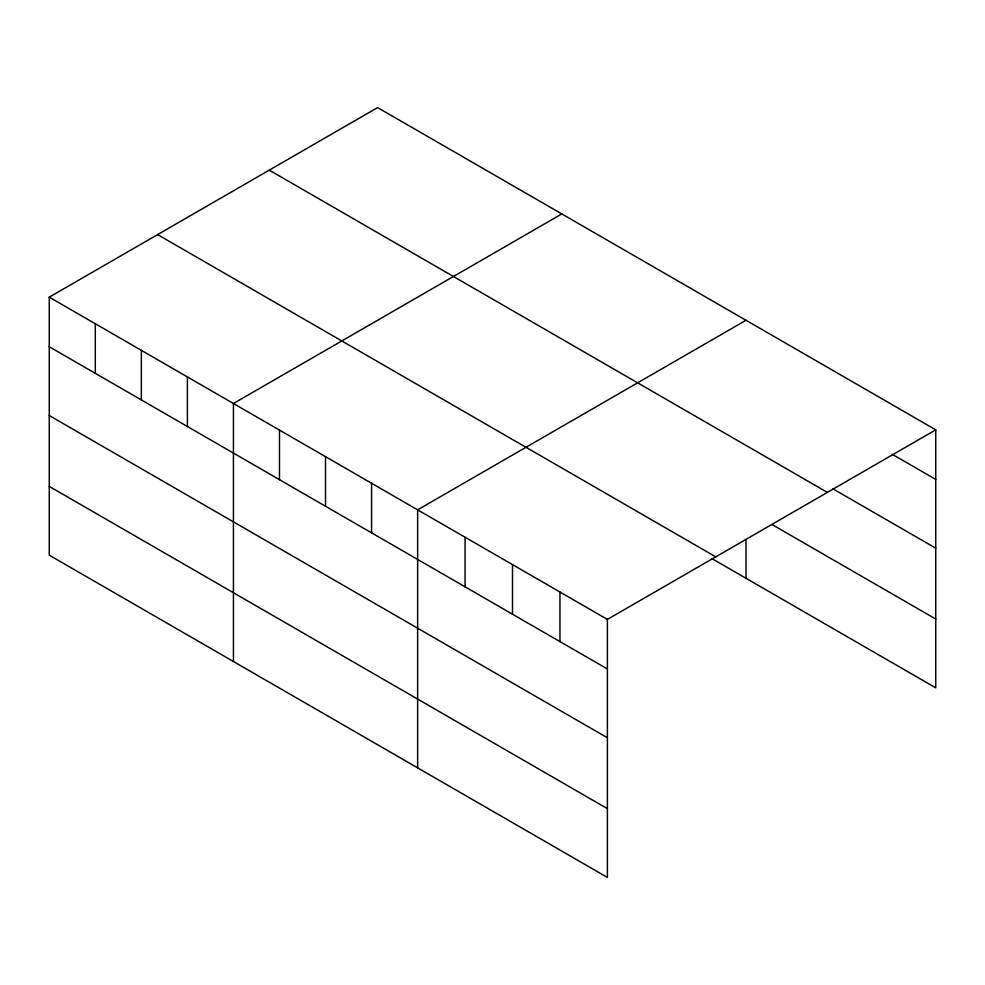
<?xml version="1.0" encoding="UTF-8"?>
<svg xmlns="http://www.w3.org/2000/svg" width="985" height="985" viewBox="0 0 985 985"><rect width="100%" height="100%" fill="white"/><g stroke="black" fill="none" stroke-linecap="round" stroke-linejoin="round"><path stroke-width="1.48" d="M49.25 297.162L607.388 619.405L607.388 877.413L49.25 555.171L49.25 297.162L377.612 107.587L935.75 429.829L935.75 687.838L711.773 558.52M561.795 213.93L233.433 403.505L233.433 661.501M745.977 320.273L417.628 509.848L417.628 767.844M607.388 619.405L935.75 429.829M892.262 454.307L935.75 479.412M832.953 488.843L935.75 548.189M269.25 170.146L827.388 492.389M772.338 524.71L935.75 619.06M157.612 234.602L715.75 556.845M49.25 346.745L607.388 668.987M49.25 415.522L607.388 737.765M49.25 486.393L607.388 808.636M745.977 539.398L745.977 578.269M559.948 592.022L559.948 641.604M512.508 564.627L512.508 614.209M465.068 537.231L465.068 586.814M371.579 483.266L371.579 532.848M325.53 456.671L325.53 506.253M279.481 430.088L279.481 479.67M187.396 376.923L187.396 426.505M141.347 350.34L141.347 399.922M95.299 323.757L95.299 373.327"/></g></svg>
